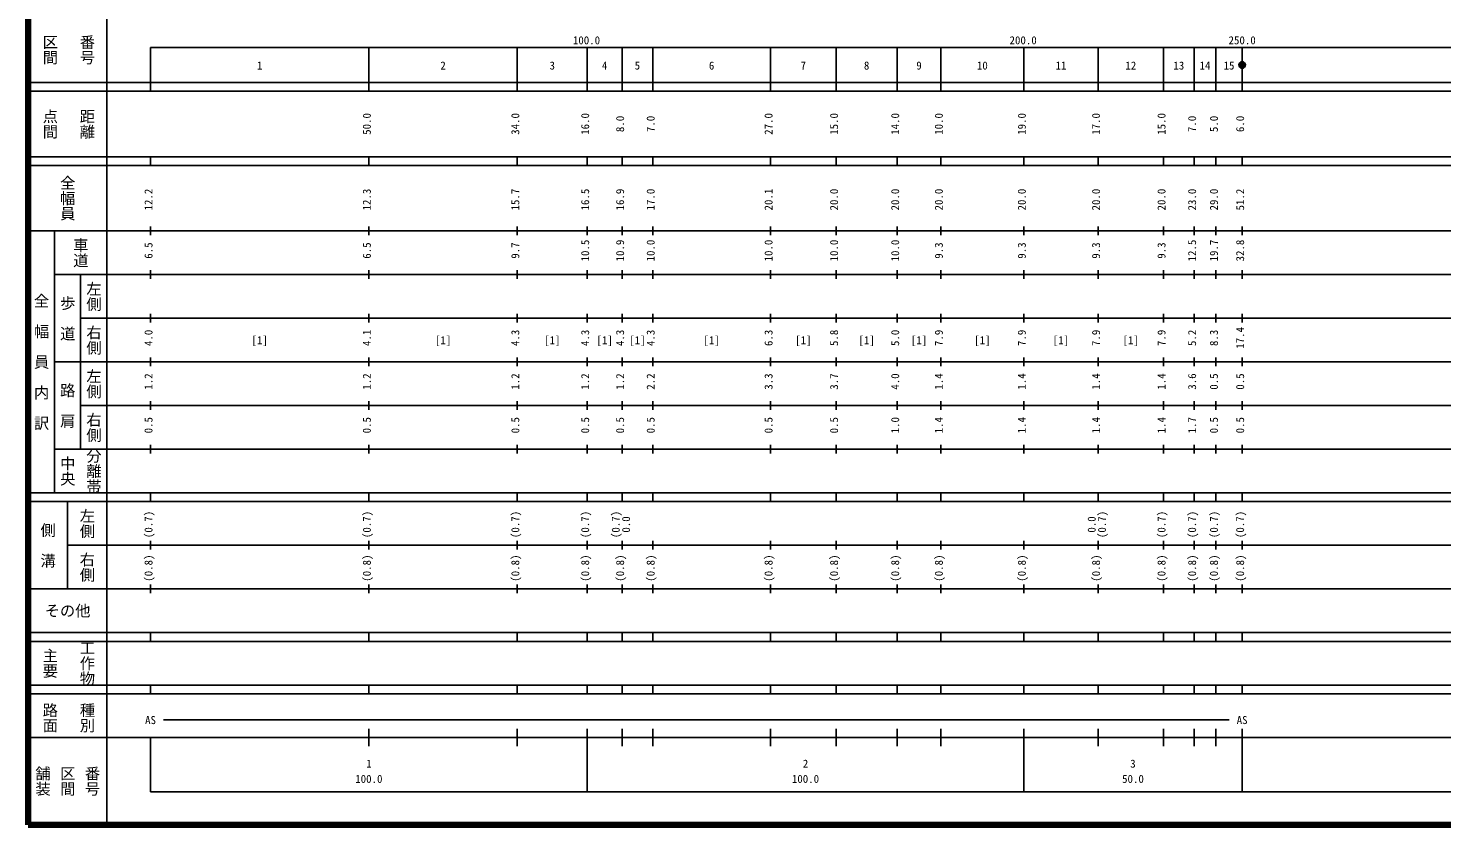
# Model space of a CAD drawing. Units: millimetres on the paper, enlarged 1000 times. Extents: x 40000 to 680000, y 20000 to 380000.
# Drawn here: x 40000 to 363711, y 20000 to 202409 of the extents above; entities that cross this region are included whole.
import ezdxf
from ezdxf.enums import TextEntityAlignment as Align

# ---------------------------------------------------------------- set-up
doc = ezdxf.new("R2010")
doc.units = ezdxf.units.MM
doc.header["$LTSCALE"] = 1000
doc.layers.add('M-TTL', color=2, linetype='Continuous', lineweight=140)
doc.layers.add('M-TTL-BAND', color=7, linetype='Continuous', lineweight=25)
doc.styles.add('@ＭＳ ゴシック', font='')
doc.styles.add('ＭＳ ゴシック', font='')
doc.styles.get('@ＭＳ ゴシック').set_extended_font_data('@MS Gothic')
doc.styles.get('ＭＳ ゴシック').set_extended_font_data('MS Gothic')

msp = doc.modelspace()

# ---------------------------------------------------------------- hatches: boundary and pattern name
at = {"layer": 'M-TTL-BAND'}
msp.add_hatch(color=256, dxfattribs=at).paths.add_polyline_path([(318750, 194000, 1), (317250, 194000, 1)])

# ---------------------------------------------------------------- linework, layer by layer
at = {"layer": 'M-TTL'}
for p, q in [((40000, 380000), (40000, 20000)), ((40000, 20000), (680000, 20000))]:
    msp.add_line(p, q, dxfattribs=at)
at = {"layer": 'M-TTL-BAND'}
for p, q in [((58000, 370000), (58000, 20000)), ((68000, 198000), (579000, 198000)), ((68000, 198000), (68000, 188000)), ((118000, 188000), (118000, 198000)), ((152000, 188000), (152000, 198000)), ((168000, 188000), (168000, 198000)), ((176000, 188000), (176000, 198000)), ((183000, 188000), (183000, 198000)), ((210000, 188000), (210000, 198000)), ((225000, 188000), (225000, 198000)), ((239000, 188000), (239000, 198000)), ((249000, 188000), (249000, 198000)), ((268000, 188000), (268000, 198000)), ((285000, 188000), (285000, 198000)), ((300000, 188000), (300000, 198000)), ((307000, 188000), (307000, 198000)), ((312000, 188000), (312000, 198000)), ((318000, 188000), (318000, 198000)), ((40000, 190000), (579000, 190000)), ((40000, 188000), (579000, 188000)), ((40000, 173000), (579000, 173000)), ((68000, 171000), (68000, 173000)), ((118000, 171000), (118000, 173000)), ((152000, 171000), (152000, 173000)), ((168000, 171000), (168000, 173000)), ((176000, 171000), (176000, 173000)), ((183000, 171000), (183000, 173000)), ((210000, 171000), (210000, 173000)), ((225000, 171000), (225000, 173000)), ((239000, 171000), (239000, 173000)), ((249000, 171000), (249000, 173000)), ((268000, 171000), (268000, 173000)), ((285000, 171000), (285000, 173000)), ((300000, 171000), (300000, 173000)), ((307000, 171000), (307000, 173000)), ((312000, 171000), (312000, 173000)), ((318000, 171000), (318000, 173000)), ((40000, 171000), (579000, 171000)), ((40000, 156000), (579000, 156000)), ((46000, 96000), (46000, 156000)), ((68000, 155000), (68000, 157000)), ((118000, 155000), (118000, 157000)), ((152000, 155000), (152000, 157000)), ((168000, 155000), (168000, 157000)), ((176000, 155000), (176000, 157000)), ((183000, 155000), (183000, 157000)), ((210000, 155000), (210000, 157000)), ((225000, 155000), (225000, 157000)), ((239000, 155000), (239000, 157000)), ((249000, 155000), (249000, 157000)), ((268000, 155000), (268000, 157000)), ((285000, 155000), (285000, 157000)), ((300000, 155000), (300000, 157000)), ((307000, 155000), (307000, 157000)), ((312000, 155000), (312000, 157000)), ((318000, 155000), (318000, 157000)), ((46000, 146000), (579000, 146000)), ((52000, 146000), (52000, 106000)), ((68000, 145000), (68000, 147000)), ((118000, 145000), (118000, 147000)), ((152000, 145000), (152000, 147000)), ((168000, 145000), (168000, 147000)), ((176000, 145000), (176000, 147000)), ((183000, 145000), (183000, 147000)), ((210000, 145000), (210000, 147000)), ((225000, 145000), (225000, 147000)), ((239000, 145000), (239000, 147000)), ((249000, 145000), (249000, 147000)), ((268000, 145000), (268000, 147000)), ((285000, 145000), (285000, 147000)), ((300000, 145000), (300000, 147000)), ((307000, 145000), (307000, 147000)), ((312000, 145000), (312000, 147000)), ((318000, 145000), (318000, 147000)), ((52000, 136000), (579000, 136000)), ((68000, 135000), (68000, 137000)), ((118000, 135000), (118000, 137000)), ((152000, 135000), (152000, 137000)), ((168000, 135000), (168000, 137000)), ((176000, 135000), (176000, 137000)), ((183000, 135000), (183000, 137000)), ((210000, 135000), (210000, 137000)), ((225000, 135000), (225000, 137000)), ((239000, 135000), (239000, 137000)), ((249000, 135000), (249000, 137000)), ((268000, 135000), (268000, 137000)), ((285000, 135000), (285000, 137000)), ((300000, 135000), (300000, 137000)), ((307000, 135000), (307000, 137000)), ((312000, 135000), (312000, 137000)), ((318000, 135000), (318000, 137000)), ((68000, 125000), (68000, 127000)), ((118000, 125000), (118000, 127000)), ((152000, 125000), (152000, 127000)), ((168000, 125000), (168000, 127000)), ((176000, 125000), (176000, 127000)), ((183000, 125000), (183000, 127000)), ((210000, 125000), (210000, 127000)), ((225000, 125000), (225000, 127000)), ((239000, 125000), (239000, 127000)), ((249000, 125000), (249000, 127000)), ((268000, 125000), (268000, 127000)), ((285000, 125000), (285000, 127000)), ((300000, 125000), (300000, 127000)), ((307000, 125000), (307000, 127000)), ((312000, 125000), (312000, 127000)), ((318000, 125000), (318000, 127000)), ((46000, 126000), (579000, 126000)), ((68000, 115000), (68000, 117000)), ((118000, 115000), (118000, 117000)), ((152000, 115000), (152000, 117000)), ((168000, 115000), (168000, 117000)), ((176000, 115000), (176000, 117000)), ((183000, 115000), (183000, 117000)), ((210000, 115000), (210000, 117000)), ((225000, 115000), (225000, 117000)), ((239000, 115000), (239000, 117000)), ((249000, 115000), (249000, 117000)), ((268000, 115000), (268000, 117000)), ((285000, 115000), (285000, 117000)), ((300000, 115000), (300000, 117000)), ((307000, 115000), (307000, 117000)), ((312000, 115000), (312000, 117000)), ((318000, 115000), (318000, 117000)), ((52000, 116000), (579000, 116000)), ((68000, 105000), (68000, 107000)), ((118000, 105000), (118000, 107000)), ((152000, 105000), (152000, 107000)), ((168000, 105000), (168000, 107000)), ((176000, 105000), (176000, 107000)), ((183000, 105000), (183000, 107000)), ((210000, 105000), (210000, 107000)), ((225000, 105000), (225000, 107000)), ((239000, 105000), (239000, 107000)), ((249000, 105000), (249000, 107000)), ((268000, 105000), (268000, 107000)), ((285000, 105000), (285000, 107000)), ((300000, 105000), (300000, 107000)), ((307000, 105000), (307000, 107000)), ((312000, 105000), (312000, 107000)), ((318000, 105000), (318000, 107000)), ((46000, 106000), (579000, 106000)), ((40000, 96000), (579000, 96000)), ((40000, 94000), (579000, 94000)), ((49000, 94000), (49000, 74000)), ((68000, 94000), (68000, 96000)), ((118000, 94000), (118000, 96000)), ((152000, 94000), (152000, 96000)), ((168000, 94000), (168000, 96000)), ((176000, 94000), (176000, 96000)), ((183000, 94000), (183000, 96000)), ((210000, 94000), (210000, 96000)), ((225000, 94000), (225000, 96000)), ((239000, 94000), (239000, 96000)), ((249000, 94000), (249000, 96000)), ((268000, 94000), (268000, 96000)), ((285000, 94000), (285000, 96000)), ((300000, 94000), (300000, 96000)), ((307000, 94000), (307000, 96000)), ((312000, 94000), (312000, 96000)), ((318000, 94000), (318000, 96000)), ((68000, 83000), (68000, 85000)), ((118000, 83000), (118000, 85000)), ((152000, 83000), (152000, 85000)), ((168000, 83000), (168000, 85000)), ((176000, 83000), (176000, 85000)), ((183000, 83000), (183000, 85000)), ((210000, 83000), (210000, 85000)), ((225000, 83000), (225000, 85000)), ((239000, 83000), (239000, 85000)), ((249000, 83000), (249000, 85000)), ((268000, 83000), (268000, 85000)), ((285000, 83000), (285000, 85000)), ((300000, 83000), (300000, 85000)), ((307000, 83000), (307000, 85000)), ((312000, 83000), (312000, 85000)), ((318000, 83000), (318000, 85000)), ((49000, 84000), (579000, 84000)), ((68000, 73000), (68000, 75000)), ((118000, 73000), (118000, 75000)), ((152000, 73000), (152000, 75000)), ((168000, 73000), (168000, 75000)), ((176000, 73000), (176000, 75000)), ((183000, 73000), (183000, 75000)), ((210000, 73000), (210000, 75000)), ((225000, 73000), (225000, 75000)), ((239000, 73000), (239000, 75000)), ((249000, 73000), (249000, 75000)), ((268000, 73000), (268000, 75000)), ((285000, 73000), (285000, 75000)), ((300000, 73000), (300000, 75000)), ((307000, 73000), (307000, 75000)), ((312000, 73000), (312000, 75000)), ((318000, 73000), (318000, 75000)), ((40000, 74000), (579000, 74000)), ((40000, 64000), (579000, 64000)), ((40000, 62000), (579000, 62000)), ((68000, 62000), (68000, 64000)), ((118000, 62000), (118000, 64000)), ((152000, 62000), (152000, 64000)), ((168000, 62000), (168000, 64000)), ((176000, 62000), (176000, 64000)), ((183000, 62000), (183000, 64000)), ((210000, 62000), (210000, 64000)), ((225000, 62000), (225000, 64000)), ((239000, 62000), (239000, 64000)), ((249000, 62000), (249000, 64000)), ((268000, 62000), (268000, 64000)), ((285000, 62000), (285000, 64000)), ((300000, 62000), (300000, 64000)), ((307000, 62000), (307000, 64000)), ((312000, 62000), (312000, 64000)), ((318000, 62000), (318000, 64000)), ((40000, 52000), (579000, 52000)), ((68000, 50000), (68000, 52000)), ((118000, 50000), (118000, 52000)), ((152000, 50000), (152000, 52000)), ((168000, 50000), (168000, 52000)), ((176000, 50000), (176000, 52000)), ((183000, 50000), (183000, 52000)), ((210000, 50000), (210000, 52000)), ((225000, 50000), (225000, 52000)), ((239000, 50000), (239000, 52000)), ((249000, 50000), (249000, 52000)), ((268000, 50000), (268000, 52000)), ((285000, 50000), (285000, 52000)), ((300000, 50000), (300000, 52000)), ((307000, 50000), (307000, 52000)), ((312000, 50000), (312000, 52000)), ((318000, 50000), (318000, 52000)), ((40000, 50000), (579000, 50000)), ((71000, 44000), (315000, 44000)), ((40000, 40000), (579000, 40000)), ((68000, 40000), (68000, 27500)), ((118000, 38000), (118000, 42000)), ((152000, 38000), (152000, 42000)), ((168000, 27500), (168000, 42000)), ((176000, 38000), (176000, 42000)), ((183000, 38000), (183000, 42000)), ((210000, 38000), (210000, 42000)), ((225000, 38000), (225000, 42000)), ((239000, 38000), (239000, 42000)), ((249000, 38000), (249000, 42000)), ((268000, 27500), (268000, 42000)), ((285000, 38000), (285000, 42000)), ((300000, 38000), (300000, 42000)), ((307000, 38000), (307000, 42000)), ((312000, 38000), (312000, 42000)), ((318000, 27500), (318000, 42000)), ((68000, 27500), (579000, 27500))]:
    msp.add_line(p, q, dxfattribs=at)
msp.add_lwpolyline([(318750, 194000, 1), (317250, 194000, 1)], format="xyb", close=True, dxfattribs=at)

# ---------------------------------------------------------------- texts
at = {"layer": 'M-TTL-BAND', "style": '@ＭＳ ゴシック'}
for s, p in [('番号', (53500, 197500)), ('区間', (45000, 197500)), ('点間', (45000, 180500)), ('距離', (53500, 180500)), ('全幅員', (49000, 163500)), ('車道', (52000, 151000)), ('左側', (55000, 141000)), ('全\u3000幅\u3000員\u3000内\u3000訳', (43000, 126000)), ('歩\u3000道', (49000, 136000)), ('右側', (55000, 131000)), ('左側', (55000, 121000)), ('路\u3000肩', (49000, 116000)), ('右側', (55000, 111000)), ('中央', (49000, 101000)), ('分離帯', (55000, 101000)), ('左側', (53500, 89000)), ('側\u3000溝', (44500, 84000)), ('右側', (53500, 79000)), ('工作物', (53500, 57000)), ('主要', (45000, 57000)), ('路面', (45000, 44500)), ('種別', (53500, 44500)), ('舗装', (43333, 30000)), ('区間', (49000, 30000)), ('番号', (54667, 30000))]:
    msp.add_text(s, height=2566, rotation=270, dxfattribs=at).set_placement(p, align=Align.MIDDLE_CENTER)
at = {"layer": 'M-TTL-BAND', "style": 'ＭＳ ゴシック'}
for s, p in [('100.0', (167844, 198195)), ('200.0', (267844, 198195)), ('250.0', (318000, 198195)), ('1', (93000, 192405)), ('2', (135000, 192405)), ('3', (160000, 192405)), ('4', (172000, 192405)), ('5', (179500, 192405)), ('6', (196500, 192405)), ('7', (217500, 192405)), ('8', (232000, 192405)), ('9', (244000, 192405)), ('10', (258500, 192405)), ('11', (276500, 192405)), ('12', (292500, 192405)), ('13', (303500, 192405)), ('14', (309500, 192405)), ('15', (315000, 192405)), ('[1]', (93000, 129500)), ('[1]', (135000, 129500)), ('[1]', (160000, 129500)), ('[1]', (172000, 129500)), ('[1]', (179500, 129500)), ('[1]', (196500, 129500)), ('[1]', (217500, 129500)), ('[1]', (232000, 129500)), ('[1]', (244000, 129500)), ('[1]', (258500, 129500)), ('[1]', (276500, 129500)), ('[1]', (292500, 129500)), ('AS', (68000, 42500)), ('AS', (318000, 42500)), ('1', (118000, 32523)), ('2', (218000, 32523)), ('3', (293000, 32523)), ('100.0', (118000, 29033)), ('100.0', (218000, 29033)), ('50.0', (293000, 29033))]:
    msp.add_text(s, height=1833, dxfattribs=at).set_placement(p, align=Align.BOTTOM_CENTER)
for s, p in [('50.0', (119000, 180500)), ('34.0', (153000, 180500)), ('16.0', (169000, 180500)), ('8.0', (177000, 180500)), ('7.0', (184000, 180500)), ('27.0', (211000, 180500)), ('15.0', (226000, 180500)), ('14.0', (240000, 180500)), ('10.0', (250000, 180500)), ('19.0', (269000, 180500)), ('17.0', (286000, 180500)), ('15.0', (301000, 180500)), ('7.0', (308000, 180500)), ('5.0', (313000, 180500)), ('6.0', (319000, 180500)), ('12.2', (69000, 163174)), ('12.3', (119000, 163174)), ('15.7', (153000, 163174)), ('16.5', (169000, 163174)), ('16.9', (177000, 163174)), ('17.0', (184000, 163174)), ('20.1', (211000, 163174)), ('20.0', (226000, 163174)), ('20.0', (240000, 163174)), ('20.0', (250000, 163174)), ('20.0', (269000, 163174)), ('20.0', (286000, 163174)), ('20.0', (301000, 163174)), ('23.0', (308000, 163174)), ('29.0', (313000, 163174)), ('51.2', (319000, 163174)), ('6.5', (69000, 151500)), ('6.5', (119000, 151500)), ('9.7', (153000, 151500)), ('10.5', (169000, 151500)), ('10.9', (177000, 151500)), ('10.0', (184000, 151500)), ('10.0', (211000, 151500)), ('10.0', (226000, 151500)), ('10.0', (240000, 151500)), ('9.3', (250000, 151500)), ('9.3', (269000, 151500)), ('9.3', (286000, 151500)), ('9.3', (301000, 151500)), ('12.5', (308000, 151500)), ('19.7', (313000, 151500)), ('32.8', (319000, 151500)), ('4.0', (69000, 131500)), ('4.1', (119000, 131500)), ('4.3', (153000, 131500)), ('4.3', (169000, 131500)), ('4.3', (177000, 131500)), ('4.3', (184000, 131500)), ('6.3', (211000, 131500)), ('5.8', (226000, 131500)), ('5.0', (240000, 131500)), ('7.9', (250000, 131500)), ('7.9', (269000, 131500)), ('7.9', (286000, 131500)), ('7.9', (301000, 131500)), ('5.2', (308000, 131500)), ('8.3', (313000, 131500)), ('17.4', (319000, 131500)), ('1.2', (69000, 121500)), ('1.2', (119000, 121500)), ('1.2', (153000, 121500)), ('1.2', (169000, 121500)), ('1.2', (177000, 121500)), ('2.2', (184000, 121500)), ('3.3', (211000, 121500)), ('3.7', (226000, 121500)), ('4.0', (240000, 121500)), ('1.4', (250000, 121500)), ('1.4', (269000, 121500)), ('1.4', (286000, 121500)), ('1.4', (301000, 121500)), ('3.6', (308000, 121500)), ('0.5', (313000, 121500)), ('0.5', (319000, 121500)), ('0.5', (69000, 111500)), ('0.5', (119000, 111500)), ('0.5', (153000, 111500)), ('0.5', (169000, 111500)), ('0.5', (177000, 111500)), ('0.5', (184000, 111500)), ('0.5', (211000, 111500)), ('0.5', (226000, 111500)), ('1.0', (240000, 111500)), ('1.4', (250000, 111500)), ('1.4', (269000, 111500)), ('1.4', (286000, 111500)), ('1.4', (301000, 111500)), ('1.7', (308000, 111500)), ('0.5', (313000, 111500)), ('0.5', (319000, 111500)), ('(0.7)', (69000, 88764)), ('(0.7)', (119000, 88764)), ('(0.7)', (153000, 88764)), ('(0.7)', (169000, 88764)), ('(0.7)', (176000, 88764)), ('(0.7)', (287370, 88764)), ('(0.7)', (301000, 88764)), ('(0.7)', (308000, 88764)), ('(0.7)', (313000, 88764)), ('(0.7)', (319000, 88764)), ('0.0', (178370, 88764)), ('0.0', (285000, 88764)), ('(0.8)', (69000, 78764)), ('(0.8)', (119000, 78764)), ('(0.8)', (153000, 78764)), ('(0.8)', (169000, 78764)), ('(0.8)', (177000, 78764)), ('(0.8)', (184000, 78764)), ('(0.8)', (211000, 78764)), ('(0.8)', (226000, 78764)), ('(0.8)', (240000, 78764)), ('(0.8)', (250000, 78764)), ('(0.8)', (269000, 78764)), ('(0.8)', (286000, 78764)), ('(0.8)', (301000, 78764)), ('(0.8)', (308000, 78764)), ('(0.8)', (313000, 78764)), ('(0.8)', (319000, 78764))]:
    msp.add_text(s, height=1833, rotation=90, dxfattribs=at).set_placement(p, align=Align.BOTTOM_CENTER)
msp.add_text('その他', height=2566, dxfattribs=at).set_placement((49000, 69000), align=Align.MIDDLE_CENTER)

doc.saveas('drawing.dxf')
